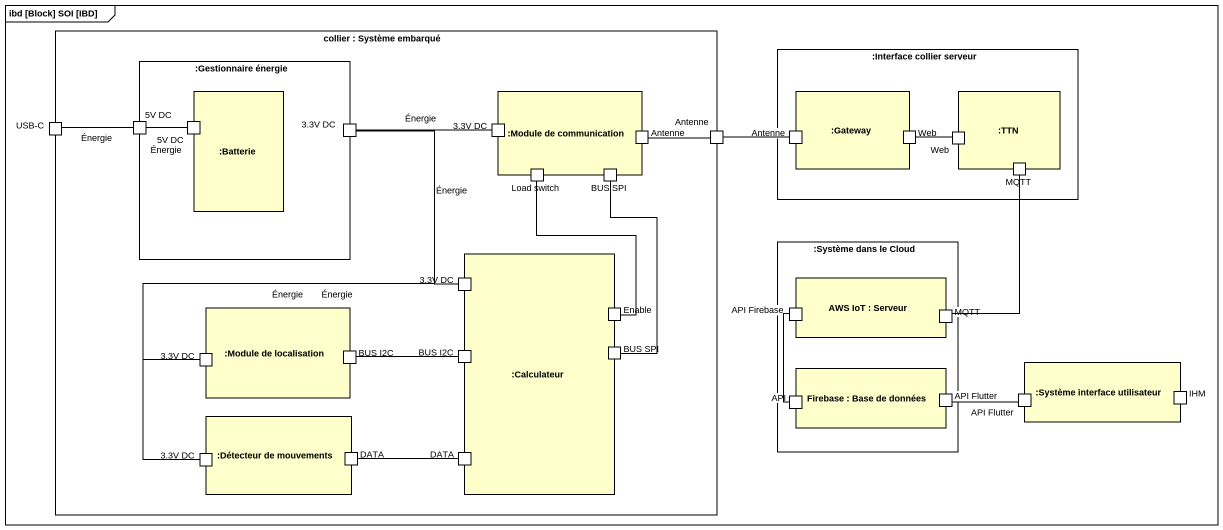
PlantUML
@startuml
mainframe ibd [Block] SOI [IBD]
rectangle "collier : Système embarqué" as collier {
  rectangle ":Gestionnaire énergie" as Gestionnaire_énergie {
    rectangle ":Batterie" as Batterie {
      port "5V DC" as p5V_DC_2
    }
    port "5V DC" as p5V_DC
    port "3.3V DC" as p3_3V_DC
  }
  rectangle ":Module de communication" as Module_de_communication {
    port "3.3V DC" as p3_3V_DC_2
    port Antenne
    port "Load switch" as Load_switch
    port "BUS SPI" as BUS_SPI
  }
  port "USB-C" as USB_C
  port "Antenne" as Antenne_2
  rectangle ":Calculateur" as Calculateur {
    port "3.3V DC" as p3_3V_DC_3
    port Enable
    port "BUS I2C" as BUS_I2C_2
    port "BUS SPI" as BUS_SPI_2
    port "DATA" as DATA_2
  }
  rectangle ":Module de localisation" as Module_de_localisation {
    port "3.3V DC" as p3_3V_DC_4
    port "BUS I2C" as BUS_I2C
  }
  rectangle ":Détecteur de mouvements" as Détecteur_de_mouvements {
    port "3.3V DC" as p3_3V_DC_5
    port DATA
  }
}
rectangle ":Interface collier serveur" as Interface_collier_serveur {
  rectangle ":Gateway" as Gateway {
    port "Antenne" as Antenne_3
    port Web
  }
  rectangle ":TTN" as TTN {
    port "Web" as Web_2
    port MQTT
  }
}
rectangle ":Système dans le Cloud" as Système_dans_le_Cloud {
  rectangle "AWS IoT : Serveur" as AWS_IoT {
    port "API Firebase" as API_Firebase
    port "MQTT" as MQTT_2
  }
  rectangle "Firebase : Base de données" as Firebase {
    port API
    port "API Flutter" as API_Flutter
  }
}
rectangle ":Système interface utilisateur" as Système_interface {
  port "API Flutter" as API_Flutter_2
  port IHM
}
USB_C -right- p5V_DC : Énergie
p5V_DC -right- p5V_DC_2 : Énergie
p3_3V_DC -right- p3_3V_DC_2 : Énergie
p3_3V_DC -- p3_3V_DC_3 : Énergie
p3_3V_DC -- p3_3V_DC_4 : Énergie
p3_3V_DC -- p3_3V_DC_5 : Énergie
Antenne -right- Antenne_2
Antenne_2 -right- Antenne_3
Web -right- Web_2
MQTT -- MQTT_2
Enable -up- Load_switch
API_Firebase -- API
BUS_I2C -right- BUS_I2C_2
BUS_SPI_2 -up- BUS_SPI
API_Flutter -right- API_Flutter_2
DATA -right- DATA_2
@enduml
